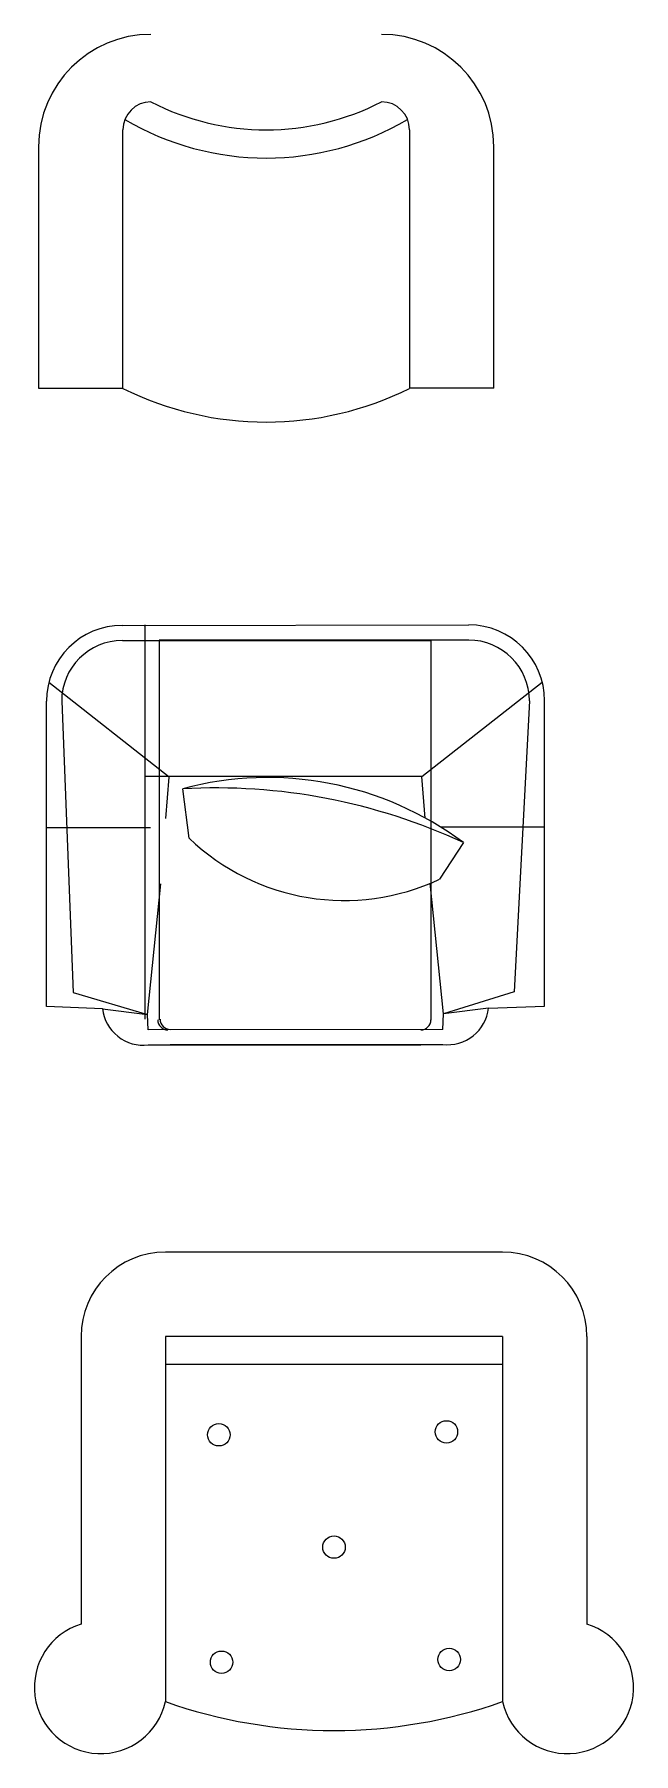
# Model space of a CAD drawing. Header units: inches. Extents: x 5.4 to 47.9, y 11.7 to 36.5.
# Drawn here: x 32.433 to 33.499, y 17.782 to 20.842 of the extents above; entities that cross this region are included whole.
import ezdxf

# ---------------------------------------------------------------- set-up
doc = ezdxf.new("R2010")
doc.units = ezdxf.units.IN
doc.header["$MEASUREMENT"] = 0
for name, color, linetype in [('02', 2, 'Continuous'), ('1', 1, 'Continuous'), ('4', 4, 'Continuous')]:
    doc.layers.add(name, color=color, linetype=linetype)

msp = doc.modelspace()

# ---------------------------------------------------------------- linework, layer by layer
at = {"layer": '02'}
for p, q in [((32.5893, 19.7633), (33.1388, 19.7633)), ((32.655, 19.7642), (32.655, 19.0883)), ((33.2054, 19.7642), (32.655, 19.7642)), ((33.1388, 19.0874), (33.1388, 19.7633)), ((32.4813, 19.6553), (32.5017, 19.137)), ((33.3134, 19.6562), (33.2863, 19.138)), ((32.5017, 19.137), (32.634, 19.0978)), ((33.2863, 19.138), (33.1607, 19.0987)), ((32.6353, 19.0703), (32.634, 19.0978)), ((33.1594, 19.0712), (33.1607, 19.0987)), ((33.1594, 19.0712), (32.6353, 19.0703))]:
    msp.add_line(p, q, dxfattribs=at)
for centre in [(32.7608, 18.3497, 0.6857), (33.1658, 18.3547, 0.6857), (32.9658, 18.1497, 0.6857), (32.7658, 17.9447, 0.6857), (33.1708, 17.9497, 0.6857)]:
    msp.add_circle(centre, 0.02, dxfattribs=at)
for centre, radius, start, end in [((32.5893, 19.6553), 0.108, 90, 180), ((33.2054, 19.6562), 0.108, 0, 90), ((32.6703, 19.0883), 0.018, 180, 270), ((32.6744, 19.0892), 0.018, 180, 270), ((33.1203, 19.0883), 0.018, 270, 0)]:
    msp.add_arc(centre, radius, start, end, dxfattribs=at)
at = {"layer": '1'}
msp.add_line((32.554, 19.108), (32.634, 19.0978), dxfattribs=at)
at = {"layer": '4'}
for p, q in [((32.5902, 20.2122, -2.7428), (32.5902, 20.6722, -2.7428)), ((33.1002, 20.6722, -2.7428), (33.1002, 20.2122, -2.7428)), ((32.4402, 20.6422, -2.7428), (32.4402, 20.2122, -2.7428)), ((33.2502, 20.2122, -2.7428), (33.2502, 20.6422, -2.7428)), ((32.4402, 20.2122, -2.7428), (32.5902, 20.2122, -2.7428)), ((33.2502, 20.2122, -2.7428), (33.1002, 20.2122, -2.7428)), ((32.5893, 19.7903), (33.2054, 19.7912)), ((32.6285, 19.7894), (32.628, 19.7903)), ((32.6294, 19.7912), (32.6294, 19.0892)), ((32.6725, 19.5203), (32.4585, 19.6884)), ((33.1222, 19.5212), (33.3363, 19.6893)), ((32.4543, 19.1117), (32.4543, 19.6553)), ((33.3404, 19.1126), (33.3404, 19.6562)), ((33.1222, 19.5212), (32.6294, 19.5212)), ((32.6667, 19.4465), (32.6725, 19.5203)), ((32.7082, 19.4115), (32.6967, 19.4993)), ((33.128, 19.4474), (33.1222, 19.5212)), ((32.4543, 19.4303), (32.6392, 19.4303)), ((33.196, 19.4036), (33.1536, 19.3386)), ((33.3404, 19.4312), (33.1555, 19.4312)), ((32.634, 19.0978), (32.6577, 19.3303)), ((33.1607, 19.0987), (33.137, 19.3312)), ((32.554, 19.108), (32.4543, 19.1117)), ((33.2407, 19.109), (33.1607, 19.0987)), ((33.2407, 19.109), (33.3404, 19.1126)), ((33.1203, 19.0433), (32.6353, 19.0433)), ((32.6744, 19.0442), (33.1594, 19.0442)), ((33.2658, 18.6747, 0.6857), (32.6658, 18.6747, 0.6857)), ((32.5158, 18.5247, 0.6857), (32.5158, 18.0126, 0.6857)), ((33.2658, 18.5247, 0.6857), (32.6658, 18.5247, 0.6857)), ((32.6658, 18.5247, 0.6857), (32.6658, 17.8747, 0.6857)), ((33.2658, 18.5247, 0.6857), (33.2658, 17.8747, 0.6857)), ((33.4158, 18.5247, 0.6857), (33.4158, 18.0126, 0.6857)), ((33.2658, 18.4747, 0.6857), (32.6658, 18.4747, 0.6857))]:
    msp.add_line(p, q, dxfattribs=at)
for centre, radius, start, end in [((32.6402, 20.6422, -2.7428), 0.2, 90, 180), ((33.0502, 20.6422, -2.7428), 0.2, 0, 90), ((32.6402, 20.6722, -2.7428), 0.05, 90, 180), ((32.8452, 21.1174, -2.7428), 0.4452, 242.5861, 297.4139), ((33.0502, 20.6722, -2.7428), 0.05, 0, 90), ((32.8452, 21.1174, -2.7428), 0.4953, 239.4911, 300.5089), ((32.8452, 20.724, -2.7428), 0.5719, 243.519, 296.481), ((32.5893, 19.6553), 0.135, 90, 180), ((33.2054, 19.6562), 0.135, 0, 90), ((32.8478, 18.9381), 0.5813, 53.2071, 105.072), ((32.7552, 18.4552), 1.0458, 65.0725, 93.2065), ((32.984, 19.6989), 0.3983, 226.1942, 295.2134), ((32.6269, 19.1163), 0.0734, 186.4251, 276.5821), ((33.1678, 19.1172), 0.0734, 263.4179, 353.5749), ((32.6658, 18.5247, 0.6857), 0.15, 90, 180), ((33.2658, 18.5247, 0.6857), 0.15, 0, 90), ((32.5507, 17.9, 0.6857), 0.1179, 107.205, 347.5934), ((33.3809, 17.9, 0.6857), 0.1179, 192.4066, 72.795), ((32.9658, 18.7232, 0.6857), 0.9, 250.5288, 289.4712)]:
    msp.add_arc(centre, radius, start, end, dxfattribs=at)

doc.saveas('drawing.dxf')
